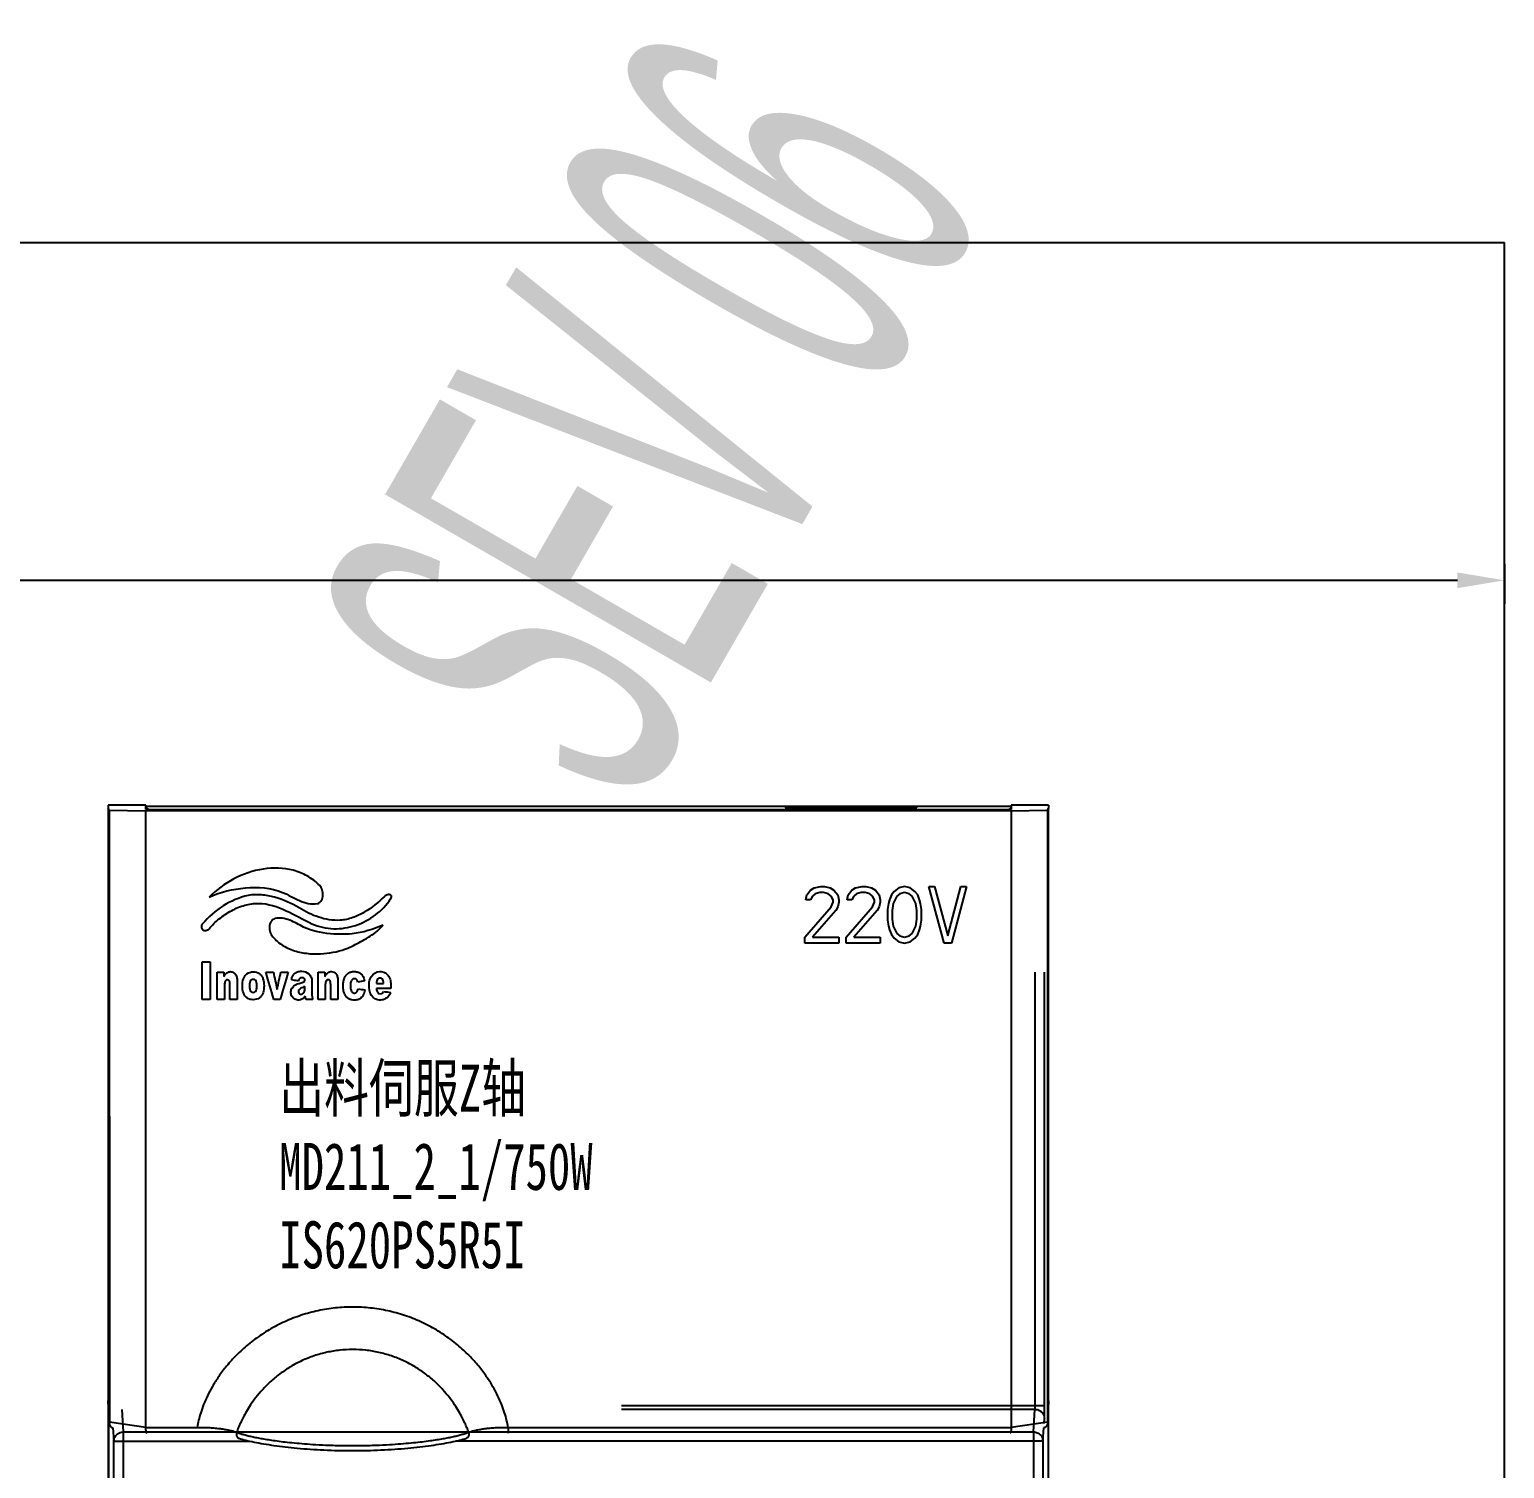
# Model space of a CAD drawing. Header units: millimetres. Extents: x -300 to 54435, y -106 to 60527.
# Drawn here: x 3799.3 to 3877.7, y 1690.8 to 1767.3 of the extents above; entities that cross this region are included whole.
import ezdxf

# ---------------------------------------------------------------- set-up
doc = ezdxf.new("R2010")
doc.units = ezdxf.units.MM
doc.layers.add('03___PRT_ALL_CURVES', color=7, linetype='Continuous')
doc.layers.add('20_ALL_FEATURES', color=7, linetype='Continuous')
doc.styles.get("Standard").update_dxf_attribs({"font": ''})
doc.styles.add('宋', font='', dxfattribs={"width": 0.7})
doc.styles.add('样式 8', font='arial.ttf', dxfattribs={"width": 0.6, "height": 2.5})
doc.styles.get('Standard').set_extended_font_data('SimSun')
doc.styles.get('宋').set_extended_font_data('SimSun')
doc.dimstyles.new('ISO-25', dxfattribs={"dimtxt": 3, "dimasz": 2.5, "dimexe": 1.25, "dimexo": 0.625, "dimtad": 1, "dimtxsty": 'Standard', "dimcen": 2.5, "dimadec": 0, "dimazin": 0, "dimtfac": 1, "dimtmove": 0, "dimatfit": 3, "dimfxl": 1, "dimarcsym": 0})

# ---------------------------------------------------------------- blocks, each defined once
blk = doc.blocks.new('*D83')
at = {"color": 0, "lineweight": -2, "transparency": 16777216}
for p, q in [((2011.126, 1738.941), (2011.126, 1736.81)), ((3877.738, 1738.941), (3877.738, 1736.81)), ((2013.626, 1738.06), (3875.238, 1738.06))]:
    blk.add_line(p, q, dxfattribs=at)
at = {"color": 0, "transparency": 16777216}
for points in [[(2013.626, 1738.477), (2013.626, 1737.644), (2011.126, 1738.06)], [(3875.238, 1738.477), (3875.238, 1737.644), (3877.738, 1738.06)]]:
    blk.add_solid(points, dxfattribs=at)
at = {"layer": 'Defpoints', "color": 0, "transparency": 16777216}
for p in [(2011.126, 1739.566), (3877.738, 1739.566), (3877.738, 1738.06)]:
    blk.add_point(p, dxfattribs=at)
at = {"color": 0, "transparency": 16777216, "insert": (2944.432, 1740.185), "char_height": 3, "attachment_point": 5}
blk.add_mtext('2000', dxfattribs=at)

msp = doc.modelspace()

# ---------------------------------------------------------------- linework, layer by layer
for p in [(3539.765, 1756.019), (3877.738, 1550.274)]:
    msp.add_line(p, (3877.738, 1756.019))
at = {"color": 7, "linetype": 'Continuous'}
for p, q in [((3803.506, 1725.922), (3803.506, 1567.027)), ((3803.559, 1725.832), (3803.506, 1725.922)), ((3803.506, 1725.922), (3803.516, 1725.922)), ((3803.516, 1726.1), (3803.516, 1725.922)), ((3805.506, 1726.1), (3803.516, 1726.1)), ((3803.559, 1725.832), (3803.576, 1693.313)), ((3803.559, 1725.832), (3805.506, 1725.803)), ((3805.506, 1725.876), (3805.506, 1726.1)), ((3851.506, 1726.027), (3805.506, 1726.027)), ((3805.606, 1725.953), (3805.506, 1725.953)), ((3806.506, 1725.861), (3805.506, 1725.876)), ((3805.506, 1693.027), (3805.506, 1725.803)), ((3851.506, 1725.803), (3805.506, 1725.803)), ((3805.606, 1725.953), (3805.606, 1725.874)), ((3850.506, 1725.861), (3806.506, 1725.861)), ((3839.506, 1726.027), (3839.506, 1725.989)), ((3839.506, 1725.989), (3846.506, 1725.989)), ((3846.506, 1726.027), (3846.506, 1725.989)), ((3851.506, 1725.876), (3850.506, 1725.861)), ((3851.47, 1725.953), (3851.392, 1725.874)), ((3851.47, 1725.876), (3851.47, 1725.953)), ((3851.506, 1725.953), (3851.47, 1725.953)), ((3851.506, 1726.1), (3851.506, 1725.876)), ((3853.496, 1726.1), (3851.506, 1726.1)), ((3851.506, 1725.803), (3853.453, 1725.832)), ((3851.506, 1725.803), (3851.506, 1693.027)), ((3853.453, 1725.832), (3853.436, 1693.313)), ((3853.453, 1725.832), (3853.506, 1725.922)), ((3853.496, 1726.1), (3853.496, 1725.922)), ((3853.506, 1725.922), (3853.496, 1725.922)), ((3853.506, 1567.027), (3853.506, 1725.922)), ((3852.788, 1694.18), (3852.788, 1717.227)), ((3853.288, 1694.18), (3853.288, 1717.227)), ((3803.507, 1694.43), (3803.506, 1694.448)), ((3803.576, 1693.236), (3803.506, 1694.448)), ((3803.575, 1693.236), (3803.507, 1694.43)), ((3853.506, 1694.448), (3853.437, 1693.236)), ((3853.506, 1694.43), (3853.442, 1693.313)), ((3853.506, 1694.448), (3853.505, 1694.43)), ((3804.233, 1693.987), (3804.312, 1692.787)), ((3853.288, 1694.18), (3830.806, 1694.18)), ((3852.779, 1693.987), (3830.806, 1693.987)), ((3852.701, 1692.787), (3852.779, 1693.987)), ((3803.506, 1693.527), (3803.544, 1693.527)), ((3803.544, 1684.527), (3803.544, 1693.527)), ((3805.506, 1693.017), (3803.576, 1693.313)), ((3803.576, 1693.236), (3803.576, 1693.219)), ((3803.766, 1692.999), (3803.812, 1692.304)), ((3805.506, 1693.027), (3808.243, 1693.027)), ((3824.769, 1693.027), (3851.506, 1693.027)), ((3824.769, 1693.027), (3824.769, 1692.727)), ((3853.436, 1693.313), (3851.506, 1693.017)), ((3853.2, 1692.304), (3853.246, 1692.999)), ((3853.261, 1693.23), (3853.279, 1693.504)), ((3853.437, 1693.236), (3853.436, 1693.219)), ((3803.812, 1675.667), (3803.812, 1692.304)), ((3803.812, 1692.304), (3811.018, 1692.304)), ((3804.312, 1692.787), (3852.701, 1692.787)), ((3804.312, 1692.787), (3804.312, 1675.167)), ((3853.2, 1692.304), (3821.994, 1692.304)), ((3852.701, 1692.787), (3852.701, 1567.332)), ((3853.2, 1692.304), (3853.2, 1567.332))]:
    msp.add_line(p, q, dxfattribs=at)
for points, start_tangent, end_tangent in [([(3824.769, 1693.027), (3824.694, 1693.405), (3824.582, 1693.806), (3824.43, 1694.233), (3824.228, 1694.694), (3823.965, 1695.191), (3823.631, 1695.72), (3823.213, 1696.276), (3822.698, 1696.847), (3822.075, 1697.419), (3821.351, 1697.958), (3820.553, 1698.432), (3819.705, 1698.819), (3818.821, 1699.113), (3817.912, 1699.311), (3816.985, 1699.412), (3816.053, 1699.413), (3815.127, 1699.315), (3814.217, 1699.12), (3813.333, 1698.829), (3812.483, 1698.444), (3811.682, 1697.973), (3810.954, 1697.433), (3810.327, 1696.861), (3809.809, 1696.287), (3809.388, 1695.729), (3809.05, 1695.197), (3808.786, 1694.698), (3808.583, 1694.236), (3808.43, 1693.807), (3808.319, 1693.406), (3808.243, 1693.027)], (-0.158449, 0.987367), (-0.158453, -0.987366)), ([(3822.671, 1692.773), (3822.583, 1693.001), (3822.472, 1693.258), (3822.331, 1693.547), (3822.154, 1693.869), (3821.93, 1694.226), (3821.651, 1694.613), (3821.309, 1695.021), (3820.892, 1695.442), (3820.394, 1695.858), (3819.827, 1696.242), (3819.213, 1696.568), (3818.569, 1696.826), (3817.898, 1697.014), (3817.211, 1697.128), (3816.516, 1697.167), (3815.82, 1697.13), (3815.133, 1697.018), (3814.462, 1696.832), (3813.817, 1696.576), (3813.202, 1696.251), (3812.632, 1695.869), (3812.131, 1695.452), (3811.711, 1695.03), (3811.366, 1694.62), (3811.086, 1694.231), (3810.86, 1693.872), (3810.682, 1693.549), (3810.541, 1693.259), (3810.429, 1693.002), (3810.342, 1692.773)], (-0.336663, 0.941625), (-0.336661, -0.941626)), ([(3852.779, 1693.987), (3852.783, 1694.022), (3852.785, 1694.044), (3852.786, 1694.072), (3852.787, 1694.105), (3852.788, 1694.141), (3852.788, 1694.18)], (0.222501, 0.974932), (-0.000007, 1)), ([(3852.779, 1693.987), (3853.028, 1693.922), (3853.211, 1693.745), (3853.279, 1693.504)], (0.99999, -0.004364), (0.004676, -0.999989)), ([(3853.279, 1693.504), (3853.28, 1693.531), (3853.282, 1693.571), (3853.283, 1693.627), (3853.284, 1693.704), (3853.286, 1693.8), (3853.287, 1693.915), (3853.287, 1694.044), (3853.288, 1694.18)], (0.065022, 0.997884), (-0.000064, 1)), ([(3803.576, 1693.261), (3803.576, 1693.287), (3803.576, 1693.313)], (0.002955, 0.999996), (-0.000522, 1)), ([(3803.576, 1693.236), (3803.576, 1693.261)], (0.004788, 0.999989), (0.002955, 0.999996)), ([(3803.576, 1693.219), (3803.584, 1693.167), (3803.609, 1693.108), (3803.648, 1693.06), (3803.696, 1693.026), (3803.752, 1693.004), (3803.775, 1693)], (0.058249, -0.998302), (0.988517, -0.151107)), ([(3805.506, 1693.017), (3805.503, 1692.955), (3805.504, 1692.897), (3805.508, 1692.844), (3805.514, 1692.8), (3805.524, 1692.764), (3805.535, 1692.74), (3805.548, 1692.728), (3805.553, 1692.727)], (-0.064441, -0.997922), (0.992881, -0.119113)), ([(3805.506, 1693.017), (3805.506, 1693.02), (3805.506, 1693.023), (3805.506, 1693.027)], (0.064441, 0.997922), (0, 1)), ([(3808.243, 1693.027), (3808.497, 1693.027), (3808.775, 1693.02), (3809.064, 1693.004), (3809.347, 1692.977), (3809.61, 1692.943), (3809.846, 1692.902), (3810.048, 1692.857), (3810.214, 1692.813), (3810.342, 1692.773)], (0.999877, 0.015698), (0.946467, -0.3228)), ([(3822.671, 1692.773), (3822.799, 1692.813), (3822.965, 1692.858), (3823.167, 1692.902), (3823.403, 1692.943), (3823.666, 1692.978), (3823.949, 1693.004), (3824.237, 1693.02), (3824.516, 1693.027), (3824.769, 1693.027)], (0.946467, 0.322799), (0.999877, -0.015694)), ([(3851.506, 1693.017), (3851.509, 1692.955), (3851.508, 1692.897), (3851.504, 1692.844), (3851.498, 1692.8), (3851.488, 1692.764), (3851.477, 1692.74), (3851.464, 1692.728), (3851.459, 1692.727)], (0.064441, -0.997922), (-0.992805, -0.11974)), ([(3851.506, 1693.027), (3851.506, 1693.023), (3851.506, 1693.02), (3851.506, 1693.017)], (0, -1), (0.064441, -0.997922)), ([(3853.436, 1693.219), (3853.428, 1693.167), (3853.403, 1693.108), (3853.364, 1693.06), (3853.316, 1693.026), (3853.26, 1693.004), (3853.237, 1693)], (-0.058406, -0.998293), (-0.988508, -0.15117)), ([(3853.436, 1693.313), (3853.436, 1693.287), (3853.436, 1693.261)], (-0.000522, -1), (0.002955, -0.999996)), ([(3853.436, 1693.261), (3853.437, 1693.236)], (0.002955, -0.999996), (0.004788, -0.999989)), ([(3803.812, 1692.304), (3803.822, 1692.398), (3803.855, 1692.499), (3803.918, 1692.599), (3804.014, 1692.69), (3804.146, 1692.758), (3804.312, 1692.787)], (0.004676, 0.999989), (0.99999, 0.004364)), ([(3810.341, 1692.773), (3810.329, 1692.693), (3810.333, 1692.616), (3810.353, 1692.548), (3810.388, 1692.494), (3810.435, 1692.457), (3810.458, 1692.447)], (-0.245809, -0.969318), (0.95301, -0.30294)), ([(3810.342, 1692.773), (3810.522, 1692.709), (3810.729, 1692.645), (3810.961, 1692.584), (3811.211, 1692.526), (3811.478, 1692.471), (3811.771, 1692.417), (3812.105, 1692.363), (3812.486, 1692.309), (3812.914, 1692.256), (3813.397, 1692.205), (3813.939, 1692.158), (3814.553, 1692.117), (3815.265, 1692.083), (3816.081, 1692.064), (3816.935, 1692.064), (3817.75, 1692.083), (3818.462, 1692.117), (3819.076, 1692.158), (3819.618, 1692.205), (3820.099, 1692.256), (3820.528, 1692.309), (3820.908, 1692.363), (3821.242, 1692.417), (3821.535, 1692.471), (3821.801, 1692.526), (3822.052, 1692.584), (3822.283, 1692.645), (3822.49, 1692.709), (3822.671, 1692.773)], (0.933783, -0.35784), (0.933783, 0.35784)), ([(3810.458, 1692.447), (3810.823, 1692.347), (3811.274, 1692.247), (3811.776, 1692.156), (3812.324, 1692.071), (3812.921, 1691.994), (3813.566, 1691.926), (3814.256, 1691.869), (3814.982, 1691.826), (3815.733, 1691.8), (3816.497, 1691.791), (3817.262, 1691.799), (3818.014, 1691.826), (3818.742, 1691.868), (3819.435, 1691.925), (3820.082, 1691.993), (3820.68, 1692.07), (3821.23, 1692.155), (3821.733, 1692.246), (3822.186, 1692.346), (3822.554, 1692.447)], (0.953081, -0.302715), (0.953092, 0.302681)), ([(3822.671, 1692.773), (3822.683, 1692.693), (3822.679, 1692.616), (3822.659, 1692.548), (3822.624, 1692.494), (3822.578, 1692.457), (3822.554, 1692.447)], (0.245794, -0.969322), (-0.953033, -0.302868)), ([(3852.701, 1692.787), (3852.799, 1692.777), (3852.903, 1692.744), (3853.007, 1692.684), (3853.101, 1692.591), (3853.172, 1692.463), (3853.2, 1692.304)], (0.99999, -0.004364), (0.004676, -0.999989))]:
    msp.add_spline(points, degree=3, dxfattribs=dict(at, start_tangent=start_tangent, end_tangent=end_tangent))
at = {"layer": '03___PRT_ALL_CURVES', "color": 7, "linetype": 'Continuous'}
for p, q in [((3840.594, 1721.076), (3840.644, 1721.331)), ((3840.644, 1721.331), (3840.844, 1721.586)), ((3840.844, 1721.586), (3841.044, 1721.714)), ((3840.944, 1721.267), (3840.844, 1721.076)), ((3841.094, 1721.395), (3840.944, 1721.267)), ((3841.044, 1721.714), (3841.394, 1721.778)), ((3841.344, 1721.459), (3841.094, 1721.395)), ((3841.544, 1721.459), (3841.344, 1721.459)), ((3841.394, 1721.778), (3841.594, 1721.778)), ((3841.794, 1721.395), (3841.544, 1721.459)), ((3841.594, 1721.778), (3841.894, 1721.714)), ((3841.944, 1721.267), (3841.794, 1721.395)), ((3841.894, 1721.714), (3842.094, 1721.586)), ((3842.044, 1721.076), (3841.944, 1721.267)), ((3842.094, 1721.586), (3842.294, 1721.331)), ((3842.294, 1721.331), (3842.344, 1721.076)), ((3842.794, 1721.076), (3842.844, 1721.331)), ((3842.844, 1721.331), (3843.044, 1721.586)), ((3843.044, 1721.586), (3843.244, 1721.714)), ((3843.144, 1721.267), (3843.044, 1721.076)), ((3843.294, 1721.395), (3843.144, 1721.267)), ((3843.244, 1721.714), (3843.594, 1721.778)), ((3843.544, 1721.459), (3843.294, 1721.395)), ((3843.744, 1721.459), (3843.544, 1721.459)), ((3843.594, 1721.778), (3843.794, 1721.778)), ((3843.994, 1721.395), (3843.744, 1721.459)), ((3843.794, 1721.778), (3844.094, 1721.714)), ((3844.144, 1721.267), (3843.994, 1721.395)), ((3844.094, 1721.714), (3844.294, 1721.586)), ((3844.244, 1721.076), (3844.144, 1721.267)), ((3844.294, 1721.586), (3844.494, 1721.331)), ((3844.494, 1721.331), (3844.544, 1721.076)), ((3845.144, 1721.331), (3845.044, 1721.076)), ((3845.294, 1721.523), (3845.144, 1721.331)), ((3845.444, 1721.267), (3845.244, 1720.884)), ((3845.544, 1721.714), (3845.294, 1721.523)), ((3845.594, 1721.395), (3845.444, 1721.267)), ((3845.844, 1721.778), (3845.544, 1721.714)), ((3845.844, 1721.459), (3845.594, 1721.395)), ((3846.144, 1721.714), (3845.844, 1721.778)), ((3846.094, 1721.395), (3845.844, 1721.459)), ((3846.244, 1721.267), (3846.094, 1721.395)), ((3846.394, 1721.523), (3846.144, 1721.714)), ((3846.444, 1720.884), (3846.244, 1721.267)), ((3846.544, 1721.331), (3846.394, 1721.523)), ((3846.644, 1721.076), (3846.544, 1721.331)), ((3847.944, 1718.778), (3847.144, 1721.778)), ((3847.144, 1721.778), (3847.444, 1721.778)), ((3847.444, 1721.778), (3848.144, 1719.161)), ((3848.144, 1719.161), (3848.844, 1721.778)), ((3849.144, 1721.778), (3848.344, 1718.778)), ((3848.844, 1721.778), (3849.144, 1721.778)), ((3840.544, 1719.097), (3841.944, 1720.693)), ((3840.844, 1721.076), (3840.594, 1721.076)), ((3842.194, 1720.501), (3840.944, 1719.097)), ((3841.944, 1720.693), (3842.044, 1720.948)), ((3842.044, 1720.948), (3842.044, 1721.076)), ((3842.294, 1720.693), (3842.194, 1720.501)), ((3842.344, 1720.948), (3842.294, 1720.693)), ((3842.344, 1721.076), (3842.344, 1720.948)), ((3842.744, 1719.097), (3844.144, 1720.693)), ((3843.044, 1721.076), (3842.794, 1721.076)), ((3844.394, 1720.501), (3843.144, 1719.097)), ((3844.144, 1720.693), (3844.244, 1720.948)), ((3844.244, 1720.948), (3844.244, 1721.076)), ((3844.494, 1720.693), (3844.394, 1720.501)), ((3844.544, 1720.948), (3844.494, 1720.693)), ((3844.544, 1721.076), (3844.544, 1720.948)), ((3844.994, 1720.884), (3844.944, 1720.565)), ((3844.944, 1720.565), (3844.944, 1719.991)), ((3845.044, 1721.076), (3844.994, 1720.884)), ((3845.244, 1720.884), (3845.194, 1720.501)), ((3845.194, 1720.501), (3845.194, 1720.054)), ((3846.494, 1720.501), (3846.444, 1720.884)), ((3846.494, 1720.054), (3846.494, 1720.501)), ((3846.694, 1720.884), (3846.644, 1721.076)), ((3846.744, 1720.565), (3846.694, 1720.884)), ((3846.744, 1719.991), (3846.744, 1720.565)), ((3844.944, 1719.991), (3844.994, 1719.672)), ((3844.994, 1719.672), (3845.044, 1719.48)), ((3845.194, 1720.054), (3845.244, 1719.672)), ((3845.244, 1719.672), (3845.444, 1719.289)), ((3846.244, 1719.289), (3846.444, 1719.672)), ((3846.444, 1719.672), (3846.494, 1720.054)), ((3846.644, 1719.48), (3846.694, 1719.672)), ((3846.694, 1719.672), (3846.744, 1719.991)), ((3840.544, 1718.778), (3840.544, 1719.097)), ((3842.344, 1718.778), (3840.544, 1718.778)), ((3840.944, 1719.097), (3842.344, 1719.097)), ((3842.344, 1719.097), (3842.344, 1718.778)), ((3842.744, 1718.778), (3842.744, 1719.097)), ((3844.544, 1718.778), (3842.744, 1718.778)), ((3843.144, 1719.097), (3844.544, 1719.097)), ((3844.544, 1719.097), (3844.544, 1718.778)), ((3845.044, 1719.48), (3845.144, 1719.225)), ((3845.144, 1719.225), (3845.294, 1719.033)), ((3845.294, 1719.033), (3845.544, 1718.842)), ((3845.444, 1719.289), (3845.594, 1719.161)), ((3845.544, 1718.842), (3845.844, 1718.778)), ((3845.594, 1719.161), (3845.844, 1719.097)), ((3845.844, 1719.097), (3846.094, 1719.161)), ((3845.844, 1718.778), (3846.144, 1718.842)), ((3846.094, 1719.161), (3846.244, 1719.289)), ((3846.144, 1718.842), (3846.394, 1719.033)), ((3846.394, 1719.033), (3846.544, 1719.225)), ((3846.544, 1719.225), (3846.644, 1719.48)), ((3848.344, 1718.778), (3847.944, 1718.778))]:
    msp.add_line(p, q, dxfattribs=at)
at = {"layer": '20_ALL_FEATURES', "color": 7, "linetype": 'Continuous'}
for points, start_tangent, end_tangent in [([(3814.758, 1721.84, 48.994), (3814.094, 1722.342, 49.008), (3813.354, 1722.643, 49.017), (3811.755, 1722.709, 49.019), (3810.19, 1722.186, 49.004), (3808.886, 1721.221, 48.975)], (-0.709681, 0.704213, 0.020901), (-0.69443, -0.719243, -0.021347)), ([(3810.952, 1721.308, 48.978), (3809.617, 1720.747, 48.961), (3808.525, 1719.793, 48.933)], (-0.974455, -0.224484, -0.006663), (-0.643609, -0.765018, -0.022705)), ([(3808.886, 1721.221, 48.975), (3810.807, 1721.709, 48.99), (3812.775, 1721.469, 48.982), (3813.229, 1721.253, 48.976), (3813.678, 1721.033, 48.97), (3814.141, 1720.881, 48.965), (3814.638, 1720.871, 48.965)], (0.907304, 0.42029, 0.012474), (0.986774, 0.162031, 0.004809)), ([(3813.661, 1720.653, 48.958), (3812.357, 1721.213, 48.975), (3811.661, 1721.336, 48.979), (3810.952, 1721.308, 48.978)], (-0.867538, 0.497152, 0.014755), (-0.986865, -0.161475, -0.004792)), ([(3814.346, 1719.8, 48.933), (3815.5, 1719.539, 48.925), (3816.666, 1719.717, 48.93), (3817.717, 1720.268, 48.947), (3818.526, 1721.128, 48.972)], (0.910828, -0.412604, -0.012246), (0.545673, 0.837629, 0.02486)), ([(3814.638, 1720.871, 48.965), (3814.765, 1720.948, 48.967), (3814.853, 1721.051, 48.97), (3814.927, 1721.312, 48.978), (3814.886, 1721.594, 48.986), (3814.758, 1721.84, 48.994)], (0.925982, 0.377402, 0.011201), (-0.614554, 0.788528, 0.023403)), ([(3818.205, 1721.256, 48.976), (3817.128, 1720.415, 48.951), (3816.511, 1720.127, 48.943), (3815.843, 1719.986, 48.938)], (-0.72364, -0.689874, -0.020475), (-0.997096, -0.076127, -0.002259)), ([(3818.526, 1721.128, 48.972), (3818.57, 1721.219, 48.975), (3818.573, 1721.284, 48.977), (3818.542, 1721.327, 48.978), (3818.488, 1721.348, 48.979), (3818.418, 1721.349, 48.979), (3818.342, 1721.333, 48.978), (3818.205, 1721.256, 48.976)], (0.545673, 0.837629, 0.02486), (-0.72364, -0.689874, -0.020475)), ([(3808.872, 1719.537, 48.925), (3809.419, 1720.064, 48.941), (3810.065, 1720.497, 48.954), (3810.774, 1720.786, 48.962), (3811.511, 1720.886, 48.965), (3812.969, 1720.497, 48.954), (3814.346, 1719.8, 48.933)], (0.655413, 0.754938, 0.022406), (0.900227, -0.435229, -0.012917)), ([(3815.843, 1719.986, 48.938), (3814.702, 1720.15, 48.943), (3813.661, 1720.653, 48.958)], (-0.999078, -0.042916, -0.001274), (-0.839082, 0.543766, 0.016139)), ([(3808.525, 1719.793, 48.933), (3808.464, 1719.618, 48.928), (3808.544, 1719.485, 48.924), (3808.702, 1719.442, 48.922), (3808.872, 1719.537, 48.925)], (-0.643609, -0.765018, -0.022705), (0.655413, 0.754938, 0.022406)), ([(3812.376, 1720.083, 48.941), (3812.16, 1719.901, 48.936), (3812.087, 1719.642, 48.928), (3812.129, 1719.361, 48.92), (3812.257, 1719.115, 48.913)], (-0.920511, -0.390544, -0.011591), (0.606604, -0.794654, -0.023585)), ([(3813.896, 1719.629, 48.928), (3813.163, 1719.988, 48.939), (3812.776, 1720.095, 48.942), (3812.376, 1720.083, 48.941)], (-0.89622, 0.443414, 0.01316), (-0.976807, -0.214029, -0.006352)), ([(3815.9, 1719.242, 48.916), (3814.375, 1719.441, 48.922), (3813.896, 1719.629, 48.928)], (-0.999998, 0.00219, 0.000065), (-0.899181, 0.437385, 0.012981)), ([(3818.128, 1719.733, 48.931), (3816.475, 1719.267, 48.917), (3815.9, 1719.242, 48.916)], (-0.913157, -0.407428, -0.012092), (-0.999716, 0.023814, 0.000707)), ([(3816.646, 1718.698, 48.9), (3817.438, 1719.146, 48.914), (3818.128, 1719.733, 48.931)], (0.879947, 0.474863, 0.014094), (0.641014, 0.767191, 0.02277)), ([(3812.257, 1719.115, 48.913), (3812.821, 1718.633, 48.898), (3813.498, 1718.341, 48.89), (3814.235, 1718.211, 48.886), (3814.976, 1718.214, 48.886)], (0.640583, -0.767551, -0.02278), (0.996649, 0.081765, 0.002427)), ([(3814.976, 1718.214, 48.886), (3816.251, 1718.509, 48.895), (3816.646, 1718.698, 48.9)], (0.9953, 0.0968, 0.002873), (0.871745, 0.489745, 0.014535)), ([(3808.506, 1715.778, 48.814), (3808.506, 1717.778, 48.873)], (0, 0.99956, 0.029666), (0, 0.99956, 0.029666)), ([(3808.506, 1717.778, 48.873), (3808.934, 1717.778, 48.873)], (1, 0), (1, 0)), ([(3808.934, 1717.778, 48.873), (3808.934, 1715.778, 48.814)], (0, -0.99956, -0.029666), (0, -0.99956, -0.029666)), ([(3809.31, 1715.778, 48.814), (3809.31, 1717.227, 48.857)], (0, 0.99956, 0.029666), (0, 0.99956, 0.029666)), ([(3809.31, 1717.227, 48.857), (3809.667, 1717.227, 48.857)], (1, 0), (1, 0)), ([(3809.667, 1716.991, 48.85), (3809.787, 1717.156, 48.854), (3809.957, 1717.253, 48.857), (3810.147, 1717.225, 48.857), (3810.296, 1717.093, 48.853), (3810.357, 1716.902, 48.847), (3810.369, 1716.699, 48.841)], (0.44599, 0.894644, 0.026552), (0.042716, -0.998648, -0.029639)), ([(3809.667, 1717.227, 48.857), (3809.667, 1716.991, 48.85)], (0, -0.99956, -0.029666), (0, -0.99956, -0.029666)), ([(3810.645, 1716.498, 48.835), (3810.699, 1716.869, 48.846), (3810.775, 1717.024, 48.851), (3810.89, 1717.144, 48.854), (3811.22, 1717.244, 48.857), (3811.55, 1717.151, 48.854), (3811.664, 1717.033, 48.851), (3811.741, 1716.878, 48.846), (3811.796, 1716.507, 48.835)], (-0.0042, 0.999551, 0.029666), (0.003289, -0.999554, -0.029666)), ([(3811.895, 1717.227, 48.857), (3812.295, 1717.227, 48.857)], (1, 0), (1, 0)), ([(3812.312, 1715.778, 48.814), (3811.895, 1717.227, 48.857)], (-0.276553, 0.960576, 0.028509), (-0.276553, 0.960576, 0.028509)), ([(3812.295, 1717.227, 48.857), (3812.49, 1716.309, 48.829)], (0.207229, -0.977862, -0.029022), (0.207229, -0.977862, -0.029022)), ([(3812.49, 1716.309, 48.829), (3812.691, 1717.227, 48.857)], (0.213843, 0.976438, 0.02898), (0.213843, 0.976438, 0.02898)), ([(3813.078, 1717.227, 48.857), (3812.653, 1715.778, 48.814)], (-0.281868, -0.959031, -0.028463), (-0.281868, -0.959031, -0.028463)), ([(3812.691, 1717.227, 48.857), (3813.078, 1717.227, 48.857)], (1, 0), (1, 0)), ([(3813.267, 1716.814, 48.844), (3813.319, 1717.024, 48.851), (3813.444, 1717.173, 48.855), (3813.617, 1717.26, 48.858), (3813.813, 1717.284, 48.858), (3814.177, 1717.138, 48.854), (3814.297, 1716.966, 48.849), (3814.342, 1716.726, 48.842)], (0.034094, 0.998979, 0.029649), (0, -0.99956, -0.029666)), ([(3814.666, 1717.227, 48.857), (3815.024, 1717.227, 48.857)], (1, 0), (1, 0)), ([(3814.666, 1715.778, 48.814), (3814.666, 1717.227, 48.857)], (0, 0.99956, 0.029666), (0, 0.99956, 0.029666)), ([(3815.024, 1716.991, 48.85), (3815.105, 1717.115, 48.853), (3815.146, 1717.161, 48.855), (3815.186, 1717.197, 48.856), (3815.23, 1717.224, 48.857), (3815.278, 1717.244, 48.857), (3815.386, 1717.26, 48.858)], (0.484719, 0.874285, 0.025948), (1, 0)), ([(3815.024, 1717.227, 48.857), (3815.024, 1716.991, 48.85)], (0, -0.99956, -0.029666), (0, -0.99956, -0.029666)), ([(3815.386, 1717.26, 48.858), (3815.529, 1717.225, 48.857), (3815.636, 1717.122, 48.853)], (1, 0), (0.550527, -0.83445, -0.024766)), ([(3816.162, 1717.064, 48.852), (3816.23, 1717.139, 48.854), (3816.264, 1717.169, 48.855), (3816.299, 1717.193, 48.856), (3816.359, 1717.222, 48.856), (3816.427, 1717.243, 48.857), (3816.503, 1717.255, 48.857), (3816.544, 1717.259, 48.858), (3816.587, 1717.26, 48.858), (3816.647, 1717.258, 48.858), (3816.702, 1717.252, 48.857), (3816.803, 1717.228, 48.857), (3816.89, 1717.188, 48.855), (3816.961, 1717.133, 48.854)], (0.612139, 0.790402, 0.023459), (0.711957, -0.701914, -0.020832)), ([(3817.427, 1716.845, 48.845), (3817.487, 1716.975, 48.849), (3817.957, 1717.264, 48.858), (3818.23, 1717.191, 48.856), (3818.437, 1716.992, 48.85), (3818.526, 1716.718, 48.842), (3818.544, 1716.427, 48.833)], (0.32361, 0.945774, 0.02807), (0.029423, -0.999127, -0.029653)), ([(3809.983, 1716.575, 48.837), (3809.982, 1716.668, 48.84), (3809.956, 1716.756, 48.843), (3809.884, 1716.811, 48.844), (3809.799, 1716.812, 48.844), (3809.739, 1716.751, 48.842), (3809.707, 1716.658, 48.84), (3809.694, 1716.474, 48.834)], (0, 0.99956, 0.029666), (0, -0.99956, -0.029666)), ([(3809.694, 1716.474, 48.834), (3809.694, 1715.778, 48.814)], (0, -0.99956, -0.029666), (0, -0.99956, -0.029666)), ([(3809.983, 1715.778, 48.814), (3809.983, 1716.575, 48.837)], (0, 0.99956, 0.029666), (0, 0.99956, 0.029666)), ([(3810.369, 1716.699, 48.841), (3810.369, 1715.778, 48.814)], (0, -0.99956, -0.029666), (0, -0.99956, -0.029666)), ([(3811.796, 1716.507, 48.835), (3811.743, 1716.136, 48.824), (3811.668, 1715.981, 48.82), (3811.554, 1715.861, 48.816), (3811.226, 1715.762, 48.813), (3810.895, 1715.856, 48.816), (3810.78, 1715.974, 48.819), (3810.703, 1716.128, 48.824), (3810.645, 1716.498, 48.835)], (0.003289, -0.999554, -0.029666), (-0.0042, 0.999551, 0.029666)), ([(3811.03, 1716.5, 48.835), (3811.038, 1716.327, 48.83), (3811.093, 1716.199, 48.826), (3811.221, 1716.153, 48.825), (3811.348, 1716.197, 48.826), (3811.403, 1716.324, 48.83), (3811.411, 1716.435, 48.833)], (-0.002632, -0.999556, -0.029666), (0.007728, 0.99953, 0.029665)), ([(3811.411, 1716.435, 48.833), (3811.411, 1716.498, 48.835), (3811.403, 1716.671, 48.84), (3811.349, 1716.799, 48.844), (3811.222, 1716.844, 48.845), (3811.095, 1716.8, 48.844), (3811.039, 1716.672, 48.84), (3811.03, 1716.5, 48.835)], (0.007728, 0.99953, 0.029665), (-0.002632, -0.999556, -0.029666)), ([(3813.989, 1715.955, 48.819), (3813.64, 1715.742, 48.813), (3813.441, 1715.789, 48.814), (3813.29, 1715.93, 48.818), (3813.229, 1716.132, 48.824), (3813.264, 1716.339, 48.83), (3813.301, 1716.403, 48.832)], (-0.540513, -0.840965, -0.024959), (0.571939, 0.819935, 0.024335)), ([(3813.634, 1716.758, 48.843), (3813.576, 1716.766, 48.843), (3813.267, 1716.814, 48.844)], (-0.988597, 0.150517, 0.004467), (-0.988597, 0.150517, 0.004467)), ([(3813.301, 1716.403, 48.832), (3813.389, 1716.498, 48.835), (3813.571, 1716.601, 48.838), (3813.967, 1716.745, 48.842)], (0.571939, 0.819935, 0.024335), (0.828026, 0.560443, 0.016634)), ([(3813.967, 1716.466, 48.834), (3813.761, 1716.378, 48.831), (3813.622, 1716.218, 48.827), (3813.653, 1716.114, 48.824), (3813.736, 1716.052, 48.822), (3813.803, 1716.06, 48.822)], (-0.855315, -0.51788, -0.01537), (0.93821, 0.345915, 0.010267)), ([(3813.638, 1716.801, 48.844), (3813.634, 1716.758, 48.843)], (-0.226212, -0.973649, -0.028897), (0.046429, -0.998482, -0.029634)), ([(3813.967, 1716.745, 48.842), (3813.971, 1716.831, 48.845), (3813.941, 1716.889, 48.847), (3813.821, 1716.933, 48.848), (3813.752, 1716.919, 48.847), (3813.691, 1716.885, 48.846), (3813.648, 1716.831, 48.845), (3813.638, 1716.801, 48.844)], (0.245556, 0.968956, 0.028758), (-0.226212, -0.973649, -0.028897)), ([(3813.803, 1716.06, 48.822), (3813.838, 1716.077, 48.822), (3813.921, 1716.161, 48.825), (3813.959, 1716.265, 48.828), (3813.967, 1716.377, 48.831)], (0.93821, 0.345915, 0.010267), (0.013515, 0.999469, 0.029664)), ([(3813.967, 1716.377, 48.831), (3813.967, 1716.466, 48.834)], (0, 0.99956, 0.029666), (0, 0.99956, 0.029666)), ([(3814.342, 1716.726, 48.842), (3814.342, 1716.086, 48.823)], (0, -0.99956, -0.029666), (0, -0.99956, -0.029666)), ([(3815.094, 1716.748, 48.842), (3815.061, 1716.641, 48.839), (3815.051, 1716.474, 48.834)], (-0.495771, -0.868071, -0.025764), (0, -0.99956, -0.029666)), ([(3815.051, 1716.474, 48.834), (3815.051, 1715.778, 48.814)], (0, -0.99956, -0.029666), (0, -0.99956, -0.029666)), ([(3815.34, 1716.575, 48.837), (3815.331, 1716.691, 48.841), (3815.321, 1716.734, 48.842), (3815.305, 1716.767, 48.843), (3815.286, 1716.792, 48.844), (3815.263, 1716.81, 48.844), (3815.237, 1716.821, 48.845), (3815.207, 1716.824, 48.845), (3815.174, 1716.819, 48.845), (3815.144, 1716.805, 48.844), (3815.094, 1716.748, 48.842)], (0, 0.99956, 0.029666), (-0.491563, -0.870459, -0.025835)), ([(3815.34, 1715.778, 48.814), (3815.34, 1716.575, 48.837)], (0, 0.99956, 0.029666), (0, 0.99956, 0.029666)), ([(3815.636, 1717.122, 48.853), (3815.703, 1716.948, 48.848), (3815.726, 1716.699, 48.841)], (0.548821, -0.835572, -0.024799), (0, -0.99956, -0.029666)), ([(3815.726, 1716.699, 48.841), (3815.726, 1715.778, 48.814)], (0, -0.99956, -0.029666), (0, -0.99956, -0.029666)), ([(3816.047, 1716.152, 48.825), (3816.028, 1716.222, 48.827), (3816.014, 1716.302, 48.829), (3816.006, 1716.394, 48.832), (3816.004, 1716.443, 48.833), (3816.003, 1716.495, 48.835), (3816.004, 1716.55, 48.837), (3816.006, 1716.603, 48.838), (3816.016, 1716.7, 48.841), (3816.033, 1716.789, 48.844), (3816.056, 1716.868, 48.846)], (-0.318454, 0.947521, 0.028122), (0.336156, 0.941392, 0.02794)), ([(3816.056, 1716.868, 48.846), (3816.077, 1716.921, 48.848), (3816.162, 1717.064, 48.852)], (0.334261, 0.942066, 0.02796), (0.612946, 0.789777, 0.02344)), ([(3816.598, 1716.879, 48.846), (3816.512, 1716.854, 48.846), (3816.476, 1716.823, 48.845), (3816.444, 1716.78, 48.843), (3816.4, 1716.656, 48.84), (3816.385, 1716.481, 48.834)], (-1, 0), (0, -0.99956, -0.029666)), ([(3816.385, 1716.481, 48.834), (3816.389, 1716.397, 48.832), (3816.444, 1716.209, 48.826)], (0, -0.99956, -0.029666), (0.532514, -0.846048, -0.02511)), ([(3816.781, 1716.692, 48.841), (3816.719, 1716.832, 48.845), (3816.666, 1716.867, 48.846), (3816.598, 1716.879, 48.846)], (-0.17892, 0.983431, 0.029188), (-1, 0)), ([(3817.142, 1716.761, 48.843), (3816.781, 1716.692, 48.841)], (-0.982039, -0.188593, -0.005597), (-0.982039, -0.188593, -0.005597)), ([(3816.961, 1717.133, 48.854), (3817.021, 1717.062, 48.852), (3817.142, 1716.761, 48.843)], (0.712802, -0.701057, -0.020807), (0.206721, -0.977969, -0.029025)), ([(3818.523, 1716.153, 48.825), (3818.375, 1715.907, 48.817), (3818.131, 1715.764, 48.813), (3817.842, 1715.756, 48.813), (3817.59, 1715.88, 48.817), (3817.386, 1716.411, 48.832), (3817.393, 1716.708, 48.841), (3817.427, 1716.845, 48.845)], (-0.283787, -0.958465, -0.028447), (0.32361, 0.945774, 0.02807)), ([(3818.154, 1716.631, 48.839), (3818.136, 1716.763, 48.843), (3818.081, 1716.877, 48.846), (3817.968, 1716.918, 48.847), (3817.853, 1716.876, 48.846), (3817.795, 1716.762, 48.843), (3817.776, 1716.631, 48.839)], (-0.113372, 0.993115, 0.029475), (-0.098388, -0.99471, -0.029522)), ([(3817.776, 1716.631, 48.839), (3818.154, 1716.631, 48.839)], (1, 0), (1, 0)), ([(3818.544, 1716.427, 48.833), (3818.544, 1716.365, 48.831)], (0, -0.99956, -0.029666), (0, -0.99956, -0.029666)), ([(3808.934, 1715.778, 48.814), (3808.506, 1715.778, 48.814)], (-1, 0), (-1, 0)), ([(3809.694, 1715.778, 48.814), (3809.31, 1715.778, 48.814)], (-1, 0), (-1, 0)), ([(3810.369, 1715.778, 48.814), (3809.983, 1715.778, 48.814)], (-1, 0), (-1, 0)), ([(3812.653, 1715.778, 48.814), (3812.312, 1715.778, 48.814)], (-1, 0), (-1, 0)), ([(3814.03, 1715.778, 48.814), (3813.989, 1715.955, 48.819)], (-0.399526, 0.916318, 0.027196), (-0.078638, 0.996464, 0.029574)), ([(3814.39, 1715.778, 48.814), (3814.03, 1715.778, 48.814)], (-1, 0), (-1, 0)), ([(3814.342, 1716.086, 48.823), (3814.344, 1715.995, 48.82), (3814.347, 1715.958, 48.819), (3814.351, 1715.926, 48.818), (3814.357, 1715.895, 48.817), (3814.365, 1715.86, 48.816), (3814.39, 1715.778, 48.814)], (0, -0.99956, -0.029666), (0.320128, -0.946957, -0.028105)), ([(3815.051, 1715.778, 48.814), (3814.666, 1715.778, 48.814)], (-1, 0), (-1, 0)), ([(3815.726, 1715.778, 48.814), (3815.34, 1715.778, 48.814)], (-1, 0), (-1, 0)), ([(3816.614, 1715.744, 48.813), (3816.468, 1715.755, 48.813), (3816.405, 1715.768, 48.813), (3816.349, 1715.787, 48.814), (3816.298, 1715.812, 48.815), (3816.25, 1715.843, 48.816), (3816.206, 1715.881, 48.817), (3816.166, 1715.926, 48.818), (3816.098, 1716.031, 48.821), (3816.047, 1716.152, 48.825)], (-1, 0), (-0.314173, 0.948948, 0.028164)), ([(3816.444, 1716.209, 48.826), (3816.51, 1716.14, 48.824), (3816.55, 1716.122, 48.824), (3816.593, 1716.116, 48.824), (3816.629, 1716.12, 48.824), (3816.662, 1716.13, 48.824), (3816.72, 1716.172, 48.825), (3816.765, 1716.243, 48.827), (3816.797, 1716.344, 48.83)], (0.53236, -0.846145, -0.025113), (0.214958, 0.976193, 0.028973)), ([(3816.887, 1715.811, 48.815), (3816.83, 1715.781, 48.814), (3816.614, 1715.744, 48.813)], (-0.84917, -0.527888, -0.015667), (-1, 0)), ([(3816.797, 1716.344, 48.83), (3817.162, 1716.284, 48.829)], (0.986706, -0.162442, -0.004821), (0.986706, -0.162442, -0.004821)), ([(3817.162, 1716.284, 48.829), (3817.122, 1716.13, 48.824), (3817.063, 1715.998, 48.82), (3816.984, 1715.891, 48.817), (3816.887, 1715.811, 48.815)], (-0.178314, -0.98354, -0.029191), (-0.847882, -0.529952, -0.015729)), ([(3817.775, 1716.365, 48.831), (3817.805, 1716.209, 48.826), (3817.895, 1716.091, 48.823), (3818.04, 1716.093, 48.823), (3818.144, 1716.204, 48.826)], (0.044522, -0.998569, -0.029637), (0.275372, 0.960915, 0.028519)), ([(3818.544, 1716.365, 48.831), (3817.775, 1716.365, 48.831)], (-1, 0), (-1, 0)), ([(3818.144, 1716.204, 48.826), (3818.523, 1716.153, 48.825)], (0.991271, -0.131784, -0.003911), (0.991271, -0.131784, -0.003911))]:
    msp.add_spline(points, degree=3, dxfattribs=dict(at, start_tangent=start_tangent, end_tangent=end_tangent))

# ---------------------------------------------------------------- texts
at = {"lineweight": 0, "style": '样式 8', "width": 0.4}
msp.add_text('SEV 06', height=20, rotation=60, dxfattribs=at).set_placement((3831.365, 1725.378))
at = {"lineweight": 0, "insert": (3812.602, 1712.319), "char_height": 2.5, "width": 22.38818, "attachment_point": 1, "style": '宋'}
msp.add_mtext('出料伺服Z轴\\PMD211_2_1/750W\\PIS620PS5R5I', dxfattribs=at)

# ---------------------------------------------------------------- dimensions: what is measured, and where the dimension line sits
dim = msp.add_linear_dim(base=(3877.738, 1738.06), p1=(2011.126, 1739.566), p2=(3877.738, 1739.566), text='2000', dimstyle='ISO-25')
dim.commit()
dim.dimension.update_dxf_attribs({"geometry": '*D83', "text_midpoint": (2944.432, 1740.185)})

doc.saveas('drawing.dxf')
